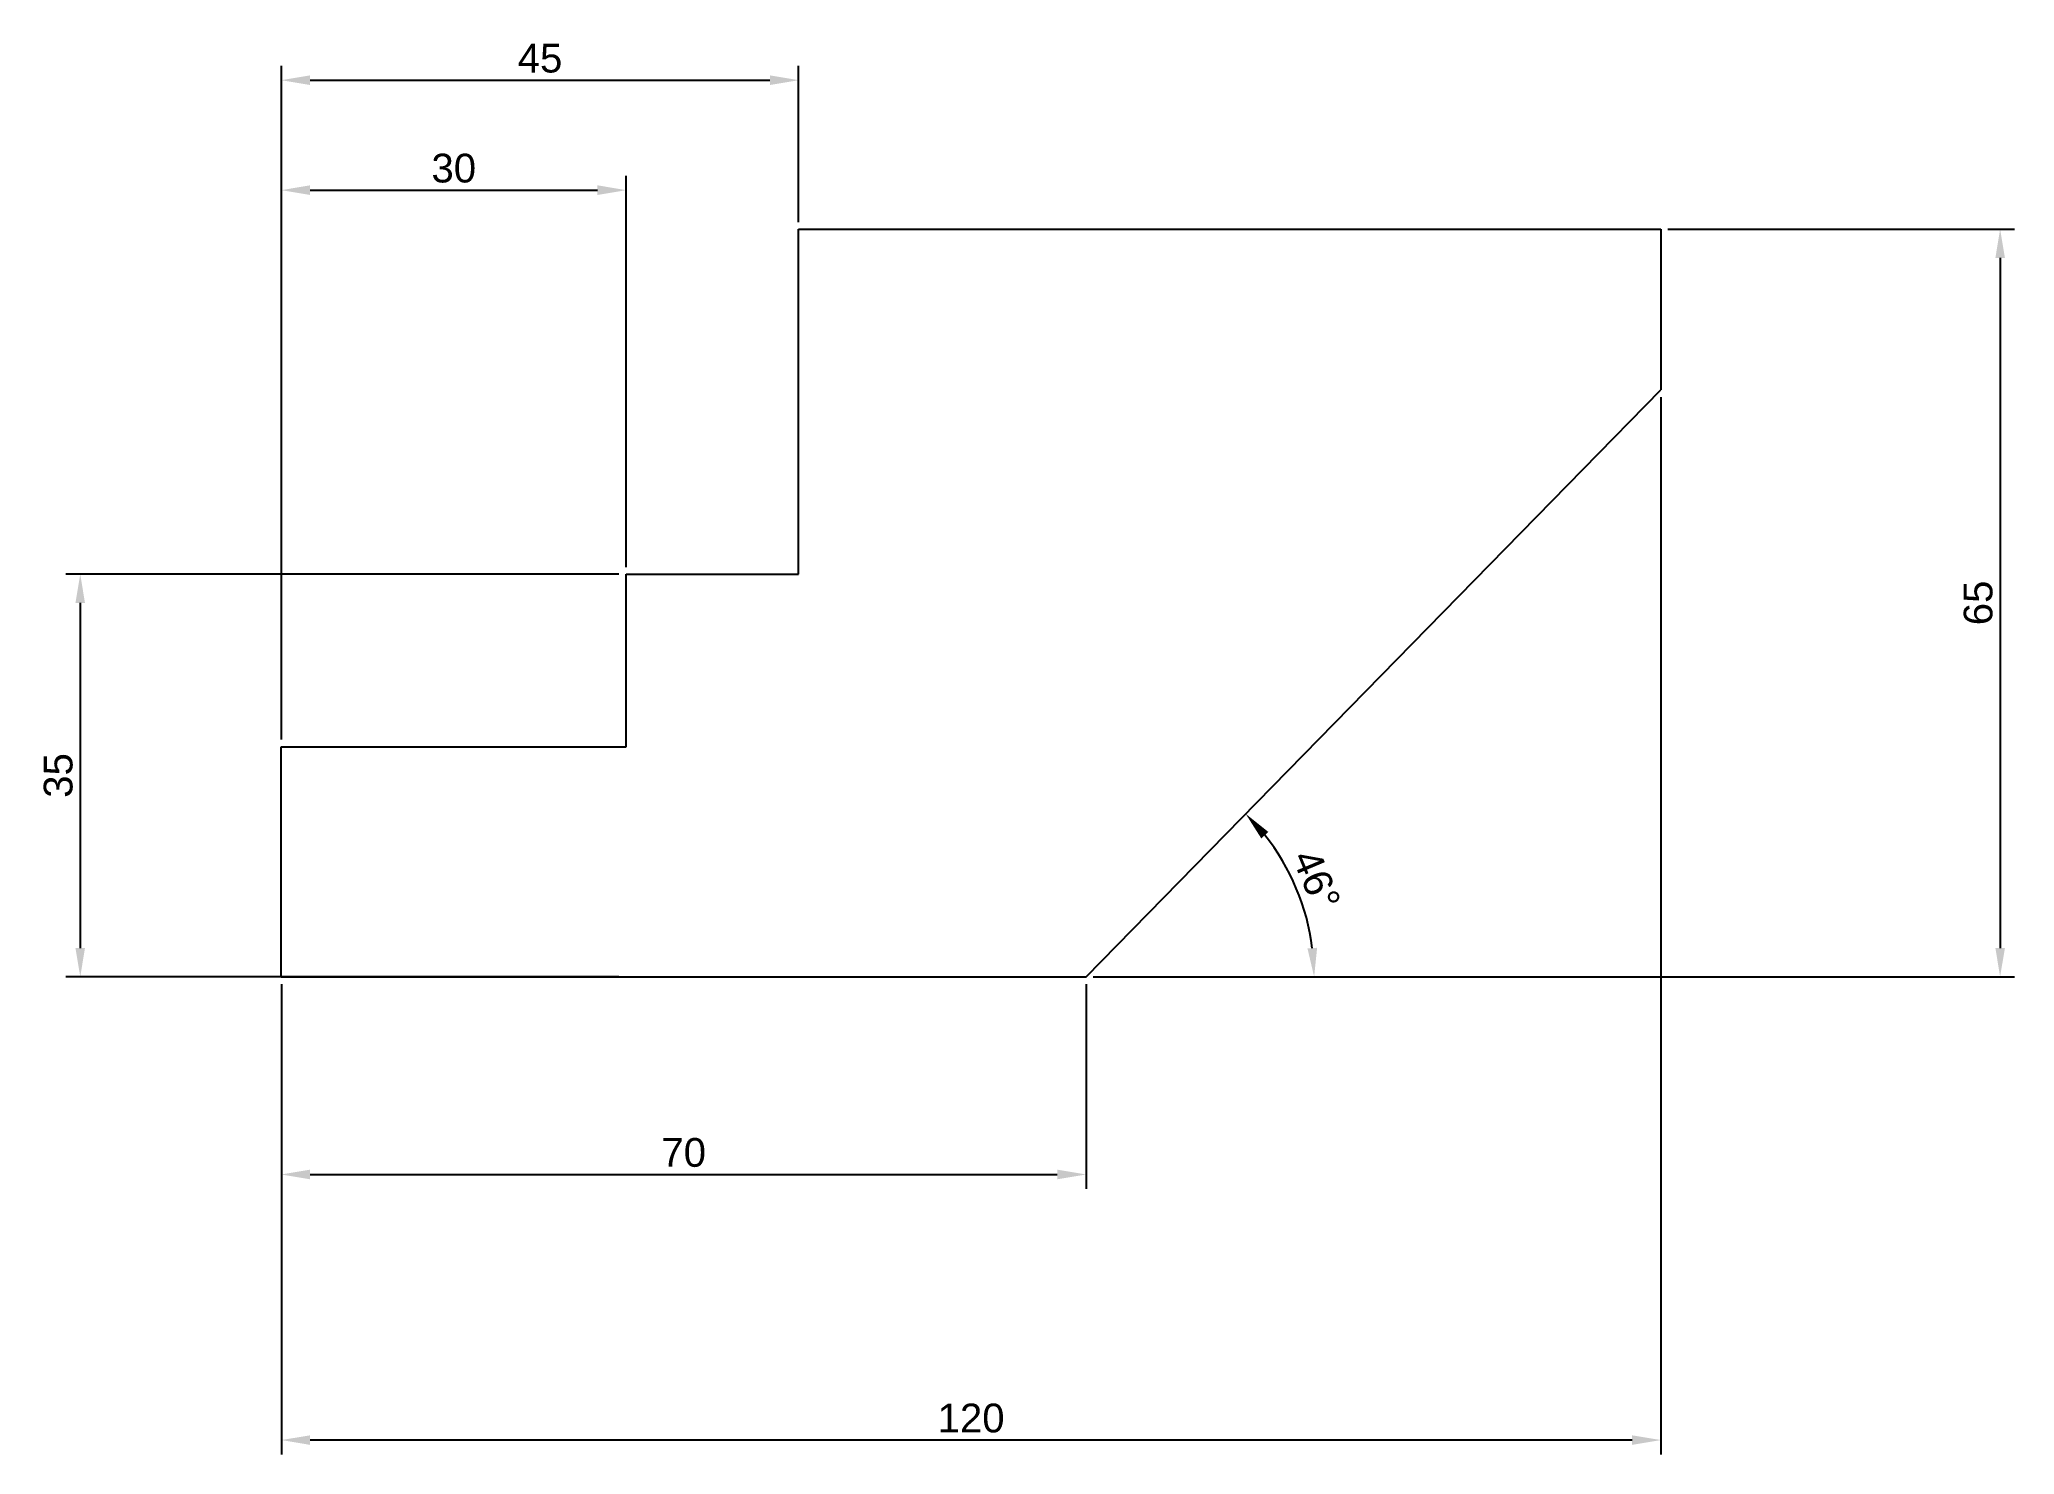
# Model space of a CAD drawing. Header units: millimetres. Extents: x 2231 to 2403, y 1213 to 1336.
import ezdxf

# ---------------------------------------------------------------- set-up
doc = ezdxf.new("R2010")
doc.units = ezdxf.units.MM
doc.styles.get("Standard").update_dxf_attribs({"font": 'arial.ttf'})
doc.dimstyles.new('ISO-25', dxfattribs={"dimtxt": 2.5, "dimasz": 2.5, "dimexe": 1.25, "dimexo": 0.625, "dimtad": 1, "dimtxsty": 'Standard', "dimcen": 2.5, "dimadec": 0, "dimazin": 0, "dimtfac": 1, "dimtmove": 0, "dimatfit": 3, "dimfxl": 1, "dimarcsym": 0})

# ---------------------------------------------------------------- blocks, each defined once
blk = doc.blocks.new('*D2')
at = {"color": 0, "lineweight": -2, "transparency": 16777216}
for p, q in [((2281.42, 1289.64), (2233.31, 1289.64)), ((2234.56, 1287.14), (2234.56, 1257.14)), ((2281.42, 1254.64), (2233.31, 1254.64))]:
    blk.add_line(p, q, dxfattribs=at)
at = {"color": 0, "transparency": 16777216}
for points in [[(2234.14, 1287.14), (2234.97, 1287.14), (2234.56, 1289.64)], [(2234.14, 1257.14), (2234.97, 1257.14), (2234.56, 1254.64)]]:
    blk.add_solid(points, dxfattribs=at)
at = {"layer": 'Defpoints', "color": 0, "transparency": 16777216}
for p in [(2282.05, 1289.64), (2234.56, 1254.64), (2282.05, 1254.64)]:
    blk.add_point(p, dxfattribs=at)
at = {"color": 0, "transparency": 16777216, "insert": (2232.65, 1272.14), "char_height": 2.5, "attachment_point": 5, "rotation": 90}
blk.add_mtext('35', dxfattribs=at)
blk = doc.blocks.new('*D3')
at = {"color": 0, "lineweight": -2, "transparency": 16777216}
for p, q in [((2252.05, 1254.01), (2252.05, 1236.2)), ((2322.05, 1254.01), (2322.05, 1236.2)), ((2254.55, 1237.45), (2319.55, 1237.45))]:
    blk.add_line(p, q, dxfattribs=at)
at = {"color": 0, "transparency": 16777216}
for points in [[(2254.55, 1237.87), (2254.55, 1237.03), (2252.05, 1237.45)], [(2319.55, 1237.87), (2319.55, 1237.03), (2322.05, 1237.45)]]:
    blk.add_solid(points, dxfattribs=at)
at = {"layer": 'Defpoints', "color": 0, "transparency": 16777216}
for p in [(2252.05, 1254.64), (2322.05, 1254.64), (2322.05, 1237.45)]:
    blk.add_point(p, dxfattribs=at)
at = {"color": 0, "transparency": 16777216, "insert": (2287.05, 1239.35), "char_height": 2.5, "attachment_point": 5}
blk.add_mtext('70', dxfattribs=at)
blk = doc.blocks.new('*D4')
at = {"color": 0, "lineweight": -2, "transparency": 16777216}
for p, q in [((2372.67, 1319.64), (2402.81, 1319.64)), ((2401.56, 1317.14), (2401.56, 1257.14)), ((2322.67, 1254.64), (2402.81, 1254.64))]:
    blk.add_line(p, q, dxfattribs=at)
at = {"color": 0, "transparency": 16777216}
for points in [[(2401.15, 1317.14), (2401.98, 1317.14), (2401.56, 1319.64)], [(2401.15, 1257.14), (2401.98, 1257.14), (2401.56, 1254.64)]]:
    blk.add_solid(points, dxfattribs=at)
at = {"layer": 'Defpoints', "color": 0, "transparency": 16777216}
for p in [(2372.05, 1319.64), (2322.05, 1254.64), (2401.56, 1254.64)]:
    blk.add_point(p, dxfattribs=at)
at = {"color": 0, "transparency": 16777216, "insert": (2399.66, 1287.14), "char_height": 2.5, "attachment_point": 5, "rotation": 90}
blk.add_mtext('65', dxfattribs=at)
blk = doc.blocks.new('*D5')
at = {"color": 0, "lineweight": -2, "transparency": 16777216}
for p, q in [((2372.05, 1305.04), (2372.05, 1213.11)), ((2252.05, 1254.01), (2252.05, 1213.11)), ((2369.55, 1214.36), (2254.55, 1214.36))]:
    blk.add_line(p, q, dxfattribs=at)
at = {"color": 0, "transparency": 16777216}
for points in [[(2254.55, 1214.77), (2254.55, 1213.94), (2252.05, 1214.36)], [(2369.55, 1214.77), (2369.55, 1213.94), (2372.05, 1214.36)]]:
    blk.add_solid(points, dxfattribs=at)
at = {"layer": 'Defpoints', "color": 0, "transparency": 16777216}
for p in [(2372.05, 1305.67), (2252.05, 1254.64), (2252.05, 1214.36)]:
    blk.add_point(p, dxfattribs=at)
at = {"color": 0, "transparency": 16777216, "insert": (2312.05, 1216.26), "char_height": 2.5, "attachment_point": 5}
blk.add_mtext('120', dxfattribs=at)
blk = doc.blocks.new('*D6')
at = {"color": 0, "lineweight": -2, "transparency": 16777216}
blk.add_line((2322.67, 1254.64), (2343.14, 1254.64), dxfattribs=at)
blk.add_arc((2322.05, 1254.64), 19.84, 7.2246, 38.3595, dxfattribs=at)
at = {"color": 0, "transparency": 16777216}
for points in [[(2337.29, 1266.67), (2337.91, 1267.23), (2335.93, 1268.81)], [(2342.15, 1257.16), (2341.31, 1257.1), (2341.89, 1254.64)]]:
    blk.add_solid(points, dxfattribs=at)
at = {"layer": 'Defpoints', "color": 0, "transparency": 16777216}
for p in [(2372.05, 1305.67), (2341.19, 1259.84), (2252.05, 1254.64), (2322.05, 1254.64), (2322.05, 1254.64)]:
    blk.add_point(p, dxfattribs=at)
at = {"color": 0, "transparency": 16777216, "insert": (2342.09, 1263.06), "char_height": 2.5, "attachment_point": 5, "rotation": 292.7921}
blk.add_mtext('46°', dxfattribs=at)
blk = doc.blocks.new('*D7')
at = {"color": 0, "lineweight": -2, "transparency": 16777216}
for p, q in [((2252.05, 1275.26), (2252.05, 1324.28)), ((2254.55, 1323.03), (2279.55, 1323.03)), ((2282.05, 1290.26), (2282.05, 1324.28))]:
    blk.add_line(p, q, dxfattribs=at)
at = {"color": 0, "transparency": 16777216}
for points in [[(2254.55, 1323.45), (2254.55, 1322.61), (2252.05, 1323.03)], [(2279.55, 1323.45), (2279.55, 1322.61), (2282.05, 1323.03)]]:
    blk.add_solid(points, dxfattribs=at)
at = {"layer": 'Defpoints', "color": 0, "transparency": 16777216}
for p in [(2282.05, 1323.03), (2282.05, 1289.64), (2252.05, 1274.64)]:
    blk.add_point(p, dxfattribs=at)
at = {"color": 0, "transparency": 16777216, "insert": (2267.05, 1324.93), "char_height": 2.5, "attachment_point": 5}
blk.add_mtext('30', dxfattribs=at)
blk = doc.blocks.new('*D8')
at = {"color": 0, "lineweight": -2, "transparency": 16777216}
for p, q in [((2252.05, 1275.26), (2252.05, 1333.84)), ((2297.05, 1320.26), (2297.05, 1333.84)), ((2254.55, 1332.59), (2294.55, 1332.59))]:
    blk.add_line(p, q, dxfattribs=at)
at = {"color": 0, "transparency": 16777216}
for points in [[(2254.55, 1333.01), (2254.55, 1332.17), (2252.05, 1332.59)], [(2294.55, 1333.01), (2294.55, 1332.17), (2297.05, 1332.59)]]:
    blk.add_solid(points, dxfattribs=at)
at = {"layer": 'Defpoints', "color": 0, "transparency": 16777216}
for p in [(2297.05, 1332.59), (2297.05, 1319.64), (2252.05, 1274.64)]:
    blk.add_point(p, dxfattribs=at)
at = {"color": 0, "transparency": 16777216, "insert": (2274.55, 1334.49), "char_height": 2.5, "attachment_point": 5}
blk.add_mtext('45', dxfattribs=at)

msp = doc.modelspace()

# ---------------------------------------------------------------- linework, layer by layer
for p, q in [((2297.048, 1289.636), (2297.048, 1319.636)), ((2297.048, 1319.636), (2372.048, 1319.636)), ((2372.048, 1319.636), (2372.048, 1305.666)), ((2322.048, 1254.636), (2372.048, 1305.666)), ((2282.048, 1274.636), (2282.048, 1289.636)), ((2282.048, 1289.636), (2297.048, 1289.636)), ((2252.048, 1254.636), (2252.048, 1274.636)), ((2252.048, 1274.636), (2282.048, 1274.636)), ((2252.048, 1254.636), (2322.048, 1254.636))]:
    msp.add_line(p, q)

# ---------------------------------------------------------------- dimensions: what is measured, and where the dimension line sits
for base, p1, p2, angle, picture, middle in [((2297.048, 1332.589), (2252.048, 1274.636), (2297.048, 1319.636), 180, '*D8', (2274.548, 1334.486)), ((2282.048, 1323.029), (2252.048, 1274.636), (2282.048, 1289.636), 180, '*D7', (2267.048, 1324.932)), ((2401.562, 1254.636), (2372.048, 1319.636), (2322.048, 1254.636), 90, '*D4', (2399.661, 1287.136)), ((2234.556, 1254.636), (2282.048, 1289.636), (2282.048, 1254.636), 90, '*D2', (2232.654, 1272.136))]:
    dim = msp.add_linear_dim(base=base, p1=p1, p2=p2, angle=angle, dimstyle='ISO-25')
    dim.commit()
    dim.dimension.update_dxf_attribs({"geometry": picture, "text_midpoint": middle})
for base, p1, p2, picture, middle in [((2252.048, 1214.355), (2372.048, 1305.666), (2252.048, 1254.636), '*D5', (2312.048, 1216.257)), ((2322.048, 1237.451), (2252.048, 1254.636), (2322.048, 1254.636), '*D3', (2287.048, 1239.352))]:
    dim = msp.add_linear_dim(base=base, p1=p1, p2=p2, dimstyle='ISO-25')
    dim.commit()
    dim.dimension.update_dxf_attribs({"geometry": picture, "text_midpoint": middle})
dim = msp.add_angular_dim_2l(base=(2341.194, 1259.836), line1=((2322.048, 1254.636), (2372.048, 1305.666)), line2=((2252.048, 1254.636), (2322.048, 1254.636)), dimstyle='ISO-25')
dim.commit()
dim.dimension.update_dxf_attribs({"geometry": '*D6', "text_midpoint": (2342.091, 1263.058)})

doc.saveas('drawing.dxf')
